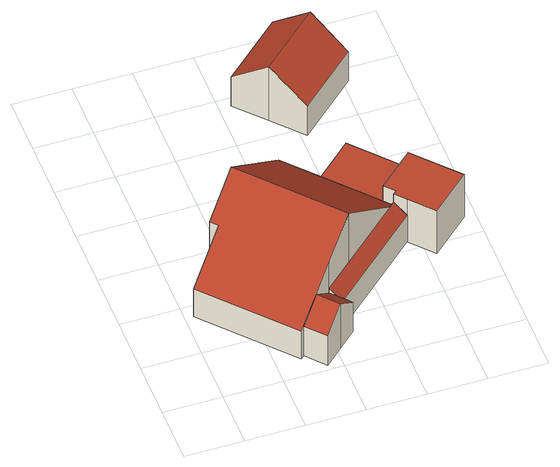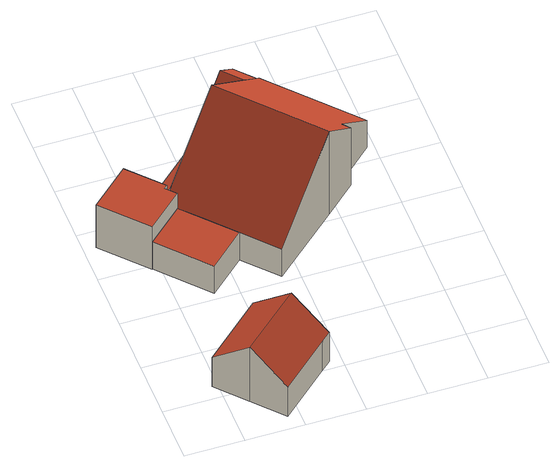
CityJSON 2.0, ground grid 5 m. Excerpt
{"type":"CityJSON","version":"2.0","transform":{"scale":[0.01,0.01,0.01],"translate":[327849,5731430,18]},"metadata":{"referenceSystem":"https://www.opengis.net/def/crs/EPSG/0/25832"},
"CityObjects":{
"building1":{"type":"Building","attributes":{"Gemeindeschluessel":"05170048","Geometrietyp2DReferenz":"3000","function":"31001_1010"},"address":[{"country":"Germany","locality":"Wesel","thoroughfareNumber":"13","thoroughfareName":"Jöckern"}],"children":["building1-1","building1-2","building1-3","building1-4"]},
"building1-1":{"type":"BuildingPart","attributes":{"roofType":"3100","measuredHeight":9.29},"parents":["building1"],"geometry":[{"type":"MultiSurface","lod":"2","boundaries":[[[0,1,2,3]],[[4,5,6,7]],[[8,9,5,4]],[[10,11,9,8]],[[12,13,11,10]],[[14,15,13,12]],[[16,17,15,14]],[[18,19,17,16]],[[3,2,20,21]],[[12,10,8,4,7,22,23,14]],[[0,3,21,24,18,16,14,23]],[[1,25,26,6,5,9,11,13,15,17,19,27,20,2]],[[1,28,29,25]],[[30,23,31]],[[0,30,31,29,28]],[[29,32,26,25]],[[23,22,33,31]],[[31,33,32,29]],[[34,35,36,6,26]],[[22,37,38]],[[7,39,40]],[[37,40,39,36,35]],[[35,34,38,37]],[[24,27,19,18]],[[21,20,27,24]]],"semantics":{"surfaces":[{"type":"WallSurface"},{"type":"RoofSurface"},{"type":"GroundSurface"},{"type":"ClosureSurface"}],"values":[0,0,0,0,0,0,0,0,0,1,1,2,0,0,3,0,0,3,0,0,0,3,3,3,3]}}]},
"building1-2":{"type":"BuildingPart","attributes":{"roofType":"1000","measuredHeight":3.06},"parents":["building1"],"geometry":[{"type":"Solid","lod":"2","boundaries":[[[[41,42,19,18]],[[43,44,42,41]],[[21,20,44,43]],[[43,41,18,24,21]],[[19,42,44,20,27]],[[18,19,27,24]],[[24,27,20,21]]]],"semantics":{"surfaces":[{"type":"WallSurface"},{"type":"RoofSurface"},{"type":"GroundSurface"},{"type":"ClosureSurface"}],"values":[[0,0,0,1,2,3,3]]}}]},
"building1-3":{"type":"BuildingPart","attributes":{"roofType":"3100","measuredHeight":4.97},"address":[{"country":"Germany","locality":"Wesel","thoroughfareNumber":"13","thoroughfareName":"Jöckern"}],"parents":["building1"],"geometry":[{"type":"MultiSurface","lod":"2","boundaries":[[[45,46,47,48]],[[39,36,46,45]],[[49,50,51,52]],[[48,47,50,49]],[[39,45,48,37]],[[49,52,38,37,48]],[[46,36,35,34,51,50,47]],[[37,35,36,39,40]],[[37,38,34,35]],[[52,53,54]],[[38,54,53,51,34]]],"semantics":{"surfaces":[{"type":"WallSurface"},{"type":"RoofSurface"},{"type":"GroundSurface"},{"type":"ClosureSurface"}],"values":[0,0,0,0,1,1,2,3,3,0,3]}}]},
"building1-4":{"type":"BuildingPart","attributes":{"roofType":"2100","measuredHeight":3.85},"address":[{"country":"Germany","locality":"Wesel","thoroughfareNumber":"13","thoroughfareName":"Jöckern"}],"parents":["building1"],"geometry":[{"type":"MultiSurface","lod":"2","boundaries":[[[55,56,28,57]],[[53,58,56,55]],[[57,33,53,55]],[[32,28,56,58]],[[51,34,32,58]],[[33,38,54]],[[53,54,38,34,51]],[[30,57,0]],[[31,30,0,28,29]],[[33,31,29,32]]],"semantics":{"surfaces":[{"type":"WallSurface"},{"type":"RoofSurface"},{"type":"GroundSurface"},{"type":"ClosureSurface"}],"values":[0,0,1,2,0,0,3,0,3,3]}}]},
"building2":{"type":"Building","attributes":{"Geometrietyp2DReferenz":"3000","Gemeindeschluessel":"05170048","function":"31001_2463","roofType":"3100","measuredHeight":6.03},"address":[{"country":"Germany","locality":"Wesel","thoroughfareNumber":"13","thoroughfareName":"Jöckern"}],"geometry":[{"type":"Solid","lod":"2","boundaries":[[[[59,60,61,62]],[[63,64,60,59]],[[65,66,64,63]],[[67,68,66,65]],[[69,70,68,67]],[[71,72,70,69]],[[62,61,72,71]],[[67,65,63,59,69]],[[62,71,69,59]],[[60,64,66,68,70,72,61]]]],"semantics":{"surfaces":[{"type":"WallSurface"},{"type":"RoofSurface"},{"type":"GroundSurface"}],"values":[[0,0,0,0,0,0,0,1,1,2]]}}]},
"building3":{"type":"Building","attributes":{"Geometrietyp2DReferenz":"3000","Gemeindeschluessel":"05170048","function":"51009_1610","roofType":"1000","measuredHeight":4.76},"geometry":[{"type":"Solid","lod":"2","boundaries":[[[[73,74,75,76]],[[77,78,74,73]],[[79,80,78,77]],[[81,82,80,79]],[[83,84,82,81]],[[85,86,84,83]],[[76,75,86,85]],[[83,81,79,77,73,76,85]],[[74,78,80,82,84,86,75]]]],"semantics":{"surfaces":[{"type":"WallSurface"},{"type":"RoofSurface"},{"type":"GroundSurface"}],"values":[[0,0,0,0,0,0,0,1,2]]}}]}
},
"vertices":[
[1812,1162,390],[1812,1162,55],[1839,1186,55],[1839,1186,361],[702,163,361],[702,163,55],[727,187,55],[727,187,388],[64,873,361],[64,873,55],[369,1148,695],[369,1148,55],[315,1209,695],[315,1209,55],[578,1446,983],[578,1446,55],[1146,1957,361],[1146,1957,55],[1396,1678,361],[1396,1678,55],[1763,1271,55],[1763,1271,361],[1033,461,723],[1271,675,983],[1622,1428,361],[1271,675,55],[1033,461,55],[1622,1428,55],[1812,1162,56],[1271,675,56],[1766,1120,441],[1271,675,441],[1033,461,56],[1033,461,441],[1033,461,59],[880,324,59],[727,187,59],[880,324,556],[1033,461,386],[727,187,386],[865,310,539],
[1700,1953,361],[1700,1953,55],[2067,1545,361],[2067,1545,55],
[870,26,386],[870,26,59],[1022,164,59],[1022,164,556],[1175,302,386],[1175,302,59],[1115,370,59],[1115,370,386],[1115,370,347],[1081,408,386],
[1895,1072,347],[1895,1072,56],[1812,1162,441],[1115,370,56],
[1324,2670,638],[1324,2670,35],[1549,2421,35],[1549,2421,361],[1100,2919,361],[1100,2919,35],[1181,2992,361],[1181,2992,35],[1599,3366,361],[1599,3366,35],[1822,3116,638],[1822,3116,35],[2046,2867,361],[2046,2867,35],
[2070,881,528],[2070,881,52],[2399,1176,52],[2399,1176,528],[1895,1072,528],[1895,1072,52],[1812,1162,528],[1812,1162,52],[1839,1186,528],[1839,1186,52],[1763,1271,528],[1763,1271,52],[2067,1545,528],[2067,1545,52]
]}
